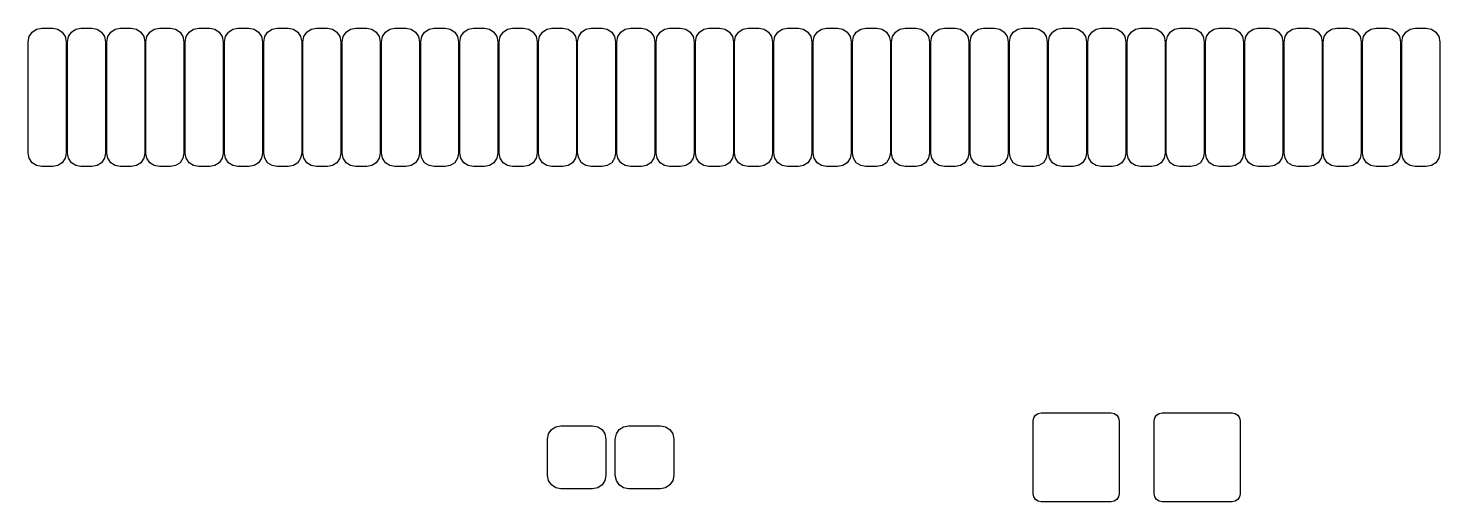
# Model space of a CAD drawing. Header units: inches. Extents: x 2.95 to 6.15, y -3.5 to -1.73.
# Drawn here: x 3.766 to 4.474, y -3.388 to -3.151 of the extents above; entities that cross this region are included whole.
import ezdxf

# ---------------------------------------------------------------- set-up
doc = ezdxf.new("R2010")
doc.units = ezdxf.units.IN
doc.header["$MEASUREMENT"] = 0
doc.layers.add('F.Mask', color=201, linetype='CONTINUOUS', true_color=0xd864ff)

msp = doc.modelspace()

# ---------------------------------------------------------------- linework, layer by layer
at = {"layer": 'F.Mask', "linetype": 'CONTINUOUS'}
for p, q in [((3.76567, -3.15768), (3.76618, -3.15509)), ((3.76567, -3.21358), (3.76567, -3.15768)), ((3.76618, -3.15509), (3.76765, -3.15289)), ((3.76765, -3.15289), (3.76985, -3.15142)), ((3.76985, -3.15142), (3.77244, -3.15091)), ((3.77244, -3.15091), (3.77795, -3.15091)), ((3.77795, -3.15091), (3.78054, -3.15142)), ((3.78054, -3.15142), (3.78274, -3.15289)), ((3.78274, -3.15289), (3.78421, -3.15509)), ((3.78421, -3.15509), (3.78472, -3.15768)), ((3.78472, -3.15768), (3.78472, -3.21358)), ((3.78535, -3.15768), (3.78587, -3.15509)), ((3.78535, -3.21358), (3.78535, -3.15768)), ((3.78587, -3.15509), (3.78734, -3.15289)), ((3.78734, -3.15289), (3.78953, -3.15142)), ((3.78953, -3.15142), (3.79213, -3.15091)), ((3.79213, -3.15091), (3.79764, -3.15091)), ((3.79764, -3.15091), (3.80023, -3.15142)), ((3.80023, -3.15142), (3.80243, -3.15289)), ((3.80243, -3.15289), (3.80389, -3.15509)), ((3.80389, -3.15509), (3.80441, -3.15768)), ((3.80441, -3.15768), (3.80441, -3.21358)), ((3.80504, -3.15768), (3.80555, -3.15509)), ((3.80504, -3.21358), (3.80504, -3.15768)), ((3.80555, -3.15509), (3.80702, -3.15289)), ((3.80702, -3.15289), (3.80922, -3.15142)), ((3.80922, -3.15142), (3.81181, -3.15091)), ((3.81181, -3.15091), (3.81732, -3.15091)), ((3.81732, -3.15091), (3.81991, -3.15142)), ((3.81991, -3.15142), (3.82211, -3.15289)), ((3.82211, -3.15289), (3.82358, -3.15509)), ((3.82358, -3.15509), (3.82409, -3.15768)), ((3.82409, -3.15768), (3.82409, -3.21358)), ((3.82472, -3.15768), (3.82524, -3.15509)), ((3.82472, -3.21358), (3.82472, -3.15768)), ((3.82524, -3.15509), (3.82671, -3.15289)), ((3.82671, -3.15289), (3.8289, -3.15142)), ((3.8289, -3.15142), (3.8315, -3.15091)), ((3.8315, -3.15091), (3.83701, -3.15091)), ((3.83701, -3.15091), (3.8396, -3.15142)), ((3.8396, -3.15142), (3.8418, -3.15289)), ((3.8418, -3.15289), (3.84326, -3.15509)), ((3.84326, -3.15509), (3.84378, -3.15768)), ((3.84378, -3.15768), (3.84378, -3.21358)), ((3.84441, -3.15768), (3.84492, -3.15509)), ((3.84441, -3.21358), (3.84441, -3.15768)), ((3.84492, -3.15509), (3.84639, -3.15289)), ((3.84639, -3.15289), (3.84859, -3.15142)), ((3.84859, -3.15142), (3.85118, -3.15091)), ((3.85118, -3.15091), (3.85669, -3.15091)), ((3.85669, -3.15091), (3.85928, -3.15142)), ((3.85928, -3.15142), (3.86148, -3.15289)), ((3.86148, -3.15289), (3.86295, -3.15509)), ((3.86295, -3.15509), (3.86346, -3.15768)), ((3.86346, -3.15768), (3.86346, -3.21358)), ((3.86409, -3.15768), (3.86461, -3.15509)), ((3.86409, -3.21358), (3.86409, -3.15768)), ((3.86461, -3.15509), (3.86608, -3.15289)), ((3.86608, -3.15289), (3.86827, -3.15142)), ((3.86827, -3.15142), (3.87087, -3.15091)), ((3.87087, -3.15091), (3.87638, -3.15091)), ((3.87638, -3.15091), (3.87897, -3.15142)), ((3.87897, -3.15142), (3.88117, -3.15289)), ((3.88117, -3.15289), (3.88263, -3.15509)), ((3.88263, -3.15509), (3.88315, -3.15768)), ((3.88315, -3.15768), (3.88315, -3.21358)), ((3.88378, -3.15768), (3.88429, -3.15509)), ((3.88378, -3.21358), (3.88378, -3.15768)), ((3.88429, -3.15509), (3.88576, -3.15289)), ((3.88576, -3.15289), (3.88796, -3.15142)), ((3.88796, -3.15142), (3.89055, -3.15091)), ((3.89055, -3.15091), (3.89606, -3.15091)), ((3.89606, -3.15091), (3.89865, -3.15142)), ((3.89865, -3.15142), (3.90085, -3.15289)), ((3.90085, -3.15289), (3.90232, -3.15509)), ((3.90232, -3.15509), (3.90283, -3.15768)), ((3.90283, -3.15768), (3.90283, -3.21358)), ((3.90346, -3.15768), (3.90398, -3.15509)), ((3.90346, -3.21358), (3.90346, -3.15768)), ((3.90398, -3.15509), (3.90545, -3.15289)), ((3.90545, -3.15289), (3.90764, -3.15142)), ((3.90764, -3.15142), (3.91024, -3.15091)), ((3.91024, -3.15091), (3.91575, -3.15091)), ((3.91575, -3.15091), (3.91834, -3.15142)), ((3.91834, -3.15142), (3.92054, -3.15289)), ((3.92054, -3.15289), (3.922, -3.15509)), ((3.922, -3.15509), (3.92252, -3.15768)), ((3.92252, -3.15768), (3.92252, -3.21358)), ((3.92315, -3.15768), (3.92367, -3.15509)), ((3.92315, -3.21358), (3.92315, -3.15768)), ((3.92367, -3.15509), (3.92513, -3.15289)), ((3.92513, -3.15289), (3.92733, -3.15142)), ((3.92733, -3.15142), (3.92992, -3.15091)), ((3.92992, -3.15091), (3.93543, -3.15091)), ((3.93543, -3.15091), (3.93802, -3.15142)), ((3.93802, -3.15142), (3.94022, -3.15289)), ((3.94022, -3.15289), (3.94169, -3.15509)), ((3.94169, -3.15509), (3.9422, -3.15768)), ((3.9422, -3.15768), (3.9422, -3.21358)), ((3.94283, -3.15768), (3.94335, -3.15509)), ((3.94283, -3.21358), (3.94283, -3.15768)), ((3.94335, -3.15509), (3.94482, -3.15289)), ((3.94482, -3.15289), (3.94701, -3.15142)), ((3.94701, -3.15142), (3.94961, -3.15091)), ((3.94961, -3.15091), (3.95512, -3.15091)), ((3.95512, -3.15091), (3.95771, -3.15142)), ((3.95771, -3.15142), (3.95991, -3.15289)), ((3.95991, -3.15289), (3.96137, -3.15509)), ((3.96137, -3.15509), (3.96189, -3.15768)), ((3.96189, -3.15768), (3.96189, -3.21358)), ((3.96252, -3.15768), (3.96304, -3.15509)), ((3.96252, -3.21358), (3.96252, -3.15768)), ((3.96304, -3.15509), (3.9645, -3.15289)), ((3.9645, -3.15289), (3.9667, -3.15142)), ((3.9667, -3.15142), (3.96929, -3.15091)), ((3.96929, -3.15091), (3.9748, -3.15091)), ((3.9748, -3.15091), (3.97739, -3.15142)), ((3.97739, -3.15142), (3.97959, -3.15289)), ((3.97959, -3.15289), (3.98106, -3.15509)), ((3.98106, -3.15509), (3.98157, -3.15768)), ((3.98157, -3.15768), (3.98157, -3.21358)), ((3.9822, -3.15768), (3.98272, -3.15509)), ((3.9822, -3.21358), (3.9822, -3.15768)), ((3.98272, -3.15509), (3.98419, -3.15289)), ((3.98419, -3.15289), (3.98638, -3.15142)), ((3.98638, -3.15142), (3.98898, -3.15091)), ((3.98898, -3.15091), (3.99449, -3.15091)), ((3.99449, -3.15091), (3.99708, -3.15142)), ((3.99708, -3.15142), (3.99928, -3.15289)), ((3.99928, -3.15289), (4.00074, -3.15509)), ((4.00074, -3.15509), (4.00126, -3.15768)), ((4.00126, -3.15768), (4.00126, -3.21358)), ((4.00189, -3.15768), (4.00241, -3.15509)), ((4.00189, -3.21358), (4.00189, -3.15768)), ((4.00241, -3.15509), (4.00387, -3.15289)), ((4.00387, -3.15289), (4.00607, -3.15142)), ((4.00607, -3.15142), (4.00866, -3.15091)), ((4.00866, -3.15091), (4.01417, -3.15091)), ((4.01417, -3.15091), (4.01676, -3.15142)), ((4.01676, -3.15142), (4.01896, -3.15289)), ((4.01896, -3.15289), (4.02043, -3.15509)), ((4.02043, -3.15509), (4.02094, -3.15768)), ((4.02094, -3.15768), (4.02094, -3.21358)), ((4.02157, -3.15768), (4.02209, -3.15509)), ((4.02157, -3.21358), (4.02157, -3.15768)), ((4.02209, -3.15509), (4.02356, -3.15289)), ((4.02356, -3.15289), (4.02576, -3.15142)), ((4.02576, -3.15142), (4.02835, -3.15091)), ((4.02835, -3.15091), (4.03386, -3.15091)), ((4.03386, -3.15091), (4.03645, -3.15142)), ((4.03645, -3.15142), (4.03865, -3.15289)), ((4.03865, -3.15289), (4.04011, -3.15509)), ((4.04011, -3.15509), (4.04063, -3.15768)), ((4.04063, -3.15768), (4.04063, -3.21358)), ((4.04126, -3.15768), (4.04178, -3.15509)), ((4.04126, -3.21358), (4.04126, -3.15768)), ((4.04178, -3.15509), (4.04324, -3.15289)), ((4.04324, -3.15289), (4.04544, -3.15142)), ((4.04544, -3.15142), (4.04803, -3.15091)), ((4.04803, -3.15091), (4.05354, -3.15091)), ((4.05354, -3.15091), (4.05613, -3.15142)), ((4.05613, -3.15142), (4.05833, -3.15289)), ((4.05833, -3.15289), (4.0598, -3.15509)), ((4.0598, -3.15509), (4.06031, -3.15768)), ((4.06031, -3.15768), (4.06031, -3.21358)), ((4.06094, -3.15768), (4.06146, -3.15509)), ((4.06094, -3.21358), (4.06094, -3.15768)), ((4.06146, -3.15509), (4.06293, -3.15289)), ((4.06293, -3.15289), (4.06513, -3.15142)), ((4.06513, -3.15142), (4.06772, -3.15091)), ((4.06772, -3.15091), (4.07323, -3.15091)), ((4.07323, -3.15091), (4.07582, -3.15142)), ((4.07582, -3.15142), (4.07802, -3.15289)), ((4.07802, -3.15289), (4.07948, -3.15509)), ((4.07948, -3.15509), (4.08, -3.15768)), ((4.08, -3.15768), (4.08, -3.21358)), ((4.08063, -3.15768), (4.08115, -3.15509)), ((4.08063, -3.21358), (4.08063, -3.15768)), ((4.08115, -3.15509), (4.08261, -3.15289)), ((4.08261, -3.15289), (4.08481, -3.15142)), ((4.08481, -3.15142), (4.0874, -3.15091)), ((4.0874, -3.15091), (4.09291, -3.15091)), ((4.09291, -3.15091), (4.0955, -3.15142)), ((4.0955, -3.15142), (4.0977, -3.15289)), ((4.0977, -3.15289), (4.09917, -3.15509)), ((4.09917, -3.15509), (4.09969, -3.15768)), ((4.09969, -3.15768), (4.09969, -3.21358)), ((4.10031, -3.15768), (4.10083, -3.15509)), ((4.10031, -3.21358), (4.10031, -3.15768)), ((4.10083, -3.15509), (4.1023, -3.15289)), ((4.1023, -3.15289), (4.1045, -3.15142)), ((4.1045, -3.15142), (4.10709, -3.15091)), ((4.10709, -3.15091), (4.1126, -3.15091)), ((4.1126, -3.15091), (4.11519, -3.15142)), ((4.11519, -3.15142), (4.11739, -3.15289)), ((4.11739, -3.15289), (4.11885, -3.15509)), ((4.11885, -3.15509), (4.11937, -3.15768)), ((4.11937, -3.15768), (4.11937, -3.21358)), ((4.12, -3.15768), (4.12052, -3.15509)), ((4.12, -3.21358), (4.12, -3.15768)), ((4.12052, -3.15509), (4.12198, -3.15289)), ((4.12198, -3.15289), (4.12418, -3.15142)), ((4.12418, -3.15142), (4.12677, -3.15091)), ((4.12677, -3.15091), (4.13228, -3.15091)), ((4.13228, -3.15091), (4.13487, -3.15142)), ((4.13487, -3.15142), (4.13707, -3.15289)), ((4.13707, -3.15289), (4.13854, -3.15509)), ((4.13854, -3.15509), (4.13906, -3.15768)), ((4.13906, -3.15768), (4.13906, -3.21358)), ((4.13969, -3.15768), (4.1402, -3.15509)), ((4.13969, -3.21358), (4.13969, -3.15768)), ((4.1402, -3.15509), (4.14167, -3.15289)), ((4.14167, -3.15289), (4.14387, -3.15142)), ((4.14387, -3.15142), (4.14646, -3.15091)), ((4.14646, -3.15091), (4.15197, -3.15091)), ((4.15197, -3.15091), (4.15456, -3.15142)), ((4.15456, -3.15142), (4.15676, -3.15289)), ((4.15676, -3.15289), (4.15822, -3.15509)), ((4.15822, -3.15509), (4.15874, -3.15768)), ((4.15874, -3.15768), (4.15874, -3.21358)), ((4.15937, -3.15768), (4.15989, -3.15509)), ((4.15937, -3.21358), (4.15937, -3.15768)), ((4.15989, -3.15509), (4.16135, -3.15289)), ((4.16135, -3.15289), (4.16355, -3.15142)), ((4.16355, -3.15142), (4.16614, -3.15091)), ((4.16614, -3.15091), (4.17165, -3.15091)), ((4.17165, -3.15091), (4.17424, -3.15142)), ((4.17424, -3.15142), (4.17644, -3.15289)), ((4.17644, -3.15289), (4.17791, -3.15509)), ((4.17791, -3.15509), (4.17843, -3.15768)), ((4.17843, -3.15768), (4.17843, -3.21358)), ((4.17906, -3.15768), (4.17957, -3.15509)), ((4.17906, -3.21358), (4.17906, -3.15768)), ((4.17957, -3.15509), (4.18104, -3.15289)), ((4.18104, -3.15289), (4.18324, -3.15142)), ((4.18324, -3.15142), (4.18583, -3.15091)), ((4.18583, -3.15091), (4.19134, -3.15091)), ((4.19134, -3.15091), (4.19393, -3.15142)), ((4.19393, -3.15142), (4.19613, -3.15289)), ((4.19613, -3.15289), (4.19759, -3.15509)), ((4.19759, -3.15509), (4.19811, -3.15768)), ((4.19811, -3.15768), (4.19811, -3.21358)), ((4.19874, -3.15768), (4.19926, -3.15509)), ((4.19874, -3.21358), (4.19874, -3.15768)), ((4.19926, -3.15509), (4.20072, -3.15289)), ((4.20072, -3.15289), (4.20292, -3.15142)), ((4.20292, -3.15142), (4.20551, -3.15091)), ((4.20551, -3.15091), (4.21102, -3.15091)), ((4.21102, -3.15091), (4.21362, -3.15142)), ((4.21362, -3.15142), (4.21581, -3.15289)), ((4.21581, -3.15289), (4.21728, -3.15509)), ((4.21728, -3.15509), (4.2178, -3.15768)), ((4.2178, -3.15768), (4.2178, -3.21358)), ((4.21843, -3.15768), (4.21894, -3.15509)), ((4.21843, -3.21358), (4.21843, -3.15768)), ((4.21894, -3.15509), (4.22041, -3.15289)), ((4.22041, -3.15289), (4.22261, -3.15142)), ((4.22261, -3.15142), (4.2252, -3.15091)), ((4.2252, -3.15091), (4.23071, -3.15091)), ((4.23071, -3.15091), (4.2333, -3.15142)), ((4.2333, -3.15142), (4.2355, -3.15289)), ((4.2355, -3.15289), (4.23696, -3.15509)), ((4.23696, -3.15509), (4.23748, -3.15768)), ((4.23748, -3.15768), (4.23748, -3.21358)), ((4.23811, -3.15768), (4.23863, -3.15509)), ((4.23811, -3.21358), (4.23811, -3.15768)), ((4.23863, -3.15509), (4.24009, -3.15289)), ((4.24009, -3.15289), (4.24229, -3.15142)), ((4.24229, -3.15142), (4.24488, -3.15091)), ((4.24488, -3.15091), (4.25039, -3.15091)), ((4.25039, -3.15091), (4.25299, -3.15142)), ((4.25299, -3.15142), (4.25518, -3.15289)), ((4.25518, -3.15289), (4.25665, -3.15509)), ((4.25665, -3.15509), (4.25717, -3.15768)), ((4.25717, -3.15768), (4.25717, -3.21358)), ((4.2578, -3.15768), (4.25831, -3.15509)), ((4.2578, -3.21358), (4.2578, -3.15768)), ((4.25831, -3.15509), (4.25978, -3.15289)), ((4.25978, -3.15289), (4.26198, -3.15142)), ((4.26198, -3.15142), (4.26457, -3.15091)), ((4.26457, -3.15091), (4.27008, -3.15091)), ((4.27008, -3.15091), (4.27267, -3.15142)), ((4.27267, -3.15142), (4.27487, -3.15289)), ((4.27487, -3.15289), (4.27633, -3.15509)), ((4.27633, -3.15509), (4.27685, -3.15768)), ((4.27685, -3.15768), (4.27685, -3.21358)), ((4.27748, -3.15768), (4.278, -3.15509)), ((4.27748, -3.21358), (4.27748, -3.15768)), ((4.278, -3.15509), (4.27946, -3.15289)), ((4.27946, -3.15289), (4.28166, -3.15142)), ((4.28166, -3.15142), (4.28425, -3.15091)), ((4.28425, -3.15091), (4.28976, -3.15091)), ((4.28976, -3.15091), (4.29236, -3.15142)), ((4.29236, -3.15142), (4.29455, -3.15289)), ((4.29455, -3.15289), (4.29602, -3.15509)), ((4.29602, -3.15509), (4.29654, -3.15768)), ((4.29654, -3.15768), (4.29654, -3.21358)), ((4.29717, -3.15768), (4.29768, -3.15509)), ((4.29717, -3.21358), (4.29717, -3.15768)), ((4.29768, -3.15509), (4.29915, -3.15289)), ((4.29915, -3.15289), (4.30135, -3.15142)), ((4.30135, -3.15142), (4.30394, -3.15091)), ((4.30394, -3.15091), (4.30945, -3.15091)), ((4.30945, -3.15091), (4.31204, -3.15142)), ((4.31204, -3.15142), (4.31424, -3.15289)), ((4.31424, -3.15289), (4.3157, -3.15509)), ((4.3157, -3.15509), (4.31622, -3.15768)), ((4.31622, -3.15768), (4.31622, -3.21358)), ((4.31685, -3.15768), (4.31737, -3.15509)), ((4.31685, -3.21358), (4.31685, -3.15768)), ((4.31737, -3.15509), (4.31883, -3.15289)), ((4.31883, -3.15289), (4.32103, -3.15142)), ((4.32103, -3.15142), (4.32362, -3.15091)), ((4.32362, -3.15091), (4.32913, -3.15091)), ((4.32913, -3.15091), (4.33173, -3.15142)), ((4.33173, -3.15142), (4.33392, -3.15289)), ((4.33392, -3.15289), (4.33539, -3.15509)), ((4.33539, -3.15509), (4.33591, -3.15768)), ((4.33591, -3.15768), (4.33591, -3.21358)), ((4.33654, -3.15768), (4.33705, -3.15509)), ((4.33654, -3.21358), (4.33654, -3.15768)), ((4.33705, -3.15509), (4.33852, -3.15289)), ((4.33852, -3.15289), (4.34072, -3.15142)), ((4.34072, -3.15142), (4.34331, -3.15091)), ((4.34331, -3.15091), (4.34882, -3.15091)), ((4.34882, -3.15091), (4.35141, -3.15142)), ((4.35141, -3.15142), (4.35361, -3.15289)), ((4.35361, -3.15289), (4.35508, -3.15509)), ((4.35508, -3.15509), (4.35559, -3.15768)), ((4.35559, -3.15768), (4.35559, -3.21358)), ((4.35622, -3.15768), (4.35674, -3.15509)), ((4.35622, -3.21358), (4.35622, -3.15768)), ((4.35674, -3.15509), (4.3582, -3.15289)), ((4.3582, -3.15289), (4.3604, -3.15142)), ((4.3604, -3.15142), (4.36299, -3.15091)), ((4.36299, -3.15091), (4.3685, -3.15091)), ((4.3685, -3.15091), (4.3711, -3.15142)), ((4.3711, -3.15142), (4.37329, -3.15289)), ((4.37329, -3.15289), (4.37476, -3.15509)), ((4.37476, -3.15509), (4.37528, -3.15768)), ((4.37528, -3.15768), (4.37528, -3.21358)), ((4.37591, -3.15768), (4.37642, -3.15509)), ((4.37591, -3.21358), (4.37591, -3.15768)), ((4.37642, -3.15509), (4.37789, -3.15289)), ((4.37789, -3.15289), (4.38009, -3.15142)), ((4.38009, -3.15142), (4.38268, -3.15091)), ((4.38268, -3.15091), (4.38819, -3.15091)), ((4.38819, -3.15091), (4.39078, -3.15142)), ((4.39078, -3.15142), (4.39298, -3.15289)), ((4.39298, -3.15289), (4.39445, -3.15509)), ((4.39445, -3.15509), (4.39496, -3.15768)), ((4.39496, -3.15768), (4.39496, -3.21358)), ((4.39559, -3.15768), (4.39611, -3.15509)), ((4.39559, -3.21358), (4.39559, -3.15768)), ((4.39611, -3.15509), (4.39757, -3.15289)), ((4.39757, -3.15289), (4.39977, -3.15142)), ((4.39977, -3.15142), (4.40236, -3.15091)), ((4.40236, -3.15091), (4.40787, -3.15091)), ((4.40787, -3.15091), (4.41047, -3.15142)), ((4.41047, -3.15142), (4.41266, -3.15289)), ((4.41266, -3.15289), (4.41413, -3.15509)), ((4.41413, -3.15509), (4.41465, -3.15768)), ((4.41465, -3.15768), (4.41465, -3.21358)), ((4.41528, -3.15768), (4.41579, -3.15509)), ((4.41528, -3.21358), (4.41528, -3.15768)), ((4.41579, -3.15509), (4.41726, -3.15289)), ((4.41726, -3.15289), (4.41946, -3.15142)), ((4.41946, -3.15142), (4.42205, -3.15091)), ((4.42205, -3.15091), (4.42756, -3.15091)), ((4.42756, -3.15091), (4.43015, -3.15142)), ((4.43015, -3.15142), (4.43235, -3.15289)), ((4.43235, -3.15289), (4.43382, -3.15509)), ((4.43382, -3.15509), (4.43433, -3.15768)), ((4.43433, -3.15768), (4.43433, -3.21358)), ((4.43496, -3.15768), (4.43548, -3.15509)), ((4.43496, -3.21358), (4.43496, -3.15768)), ((4.43548, -3.15509), (4.43694, -3.15289)), ((4.43694, -3.15289), (4.43914, -3.15142)), ((4.43914, -3.15142), (4.44173, -3.15091)), ((4.44173, -3.15091), (4.44724, -3.15091)), ((4.44724, -3.15091), (4.44984, -3.15142)), ((4.44984, -3.15142), (4.45203, -3.15289)), ((4.45203, -3.15289), (4.4535, -3.15509)), ((4.4535, -3.15509), (4.45402, -3.15768)), ((4.45402, -3.15768), (4.45402, -3.21358)), ((4.45465, -3.15768), (4.45516, -3.15509)), ((4.45465, -3.21358), (4.45465, -3.15768)), ((4.45516, -3.15509), (4.45663, -3.15289)), ((4.45663, -3.15289), (4.45883, -3.15142)), ((4.45883, -3.15142), (4.46142, -3.15091)), ((4.46142, -3.15091), (4.46693, -3.15091)), ((4.46693, -3.15091), (4.46952, -3.15142)), ((4.46952, -3.15142), (4.47172, -3.15289)), ((4.47172, -3.15289), (4.47319, -3.15509)), ((4.47319, -3.15509), (4.4737, -3.15768)), ((4.4737, -3.15768), (4.4737, -3.21358)), ((3.76618, -3.21617), (3.76567, -3.21358)), ((3.78472, -3.21358), (3.78421, -3.21617)), ((3.78587, -3.21617), (3.78535, -3.21358)), ((3.80441, -3.21358), (3.80389, -3.21617)), ((3.80555, -3.21617), (3.80504, -3.21358)), ((3.82409, -3.21358), (3.82358, -3.21617)), ((3.82524, -3.21617), (3.82472, -3.21358)), ((3.84378, -3.21358), (3.84326, -3.21617)), ((3.84492, -3.21617), (3.84441, -3.21358)), ((3.86346, -3.21358), (3.86295, -3.21617)), ((3.86461, -3.21617), (3.86409, -3.21358)), ((3.88315, -3.21358), (3.88263, -3.21617)), ((3.88429, -3.21617), (3.88378, -3.21358)), ((3.90283, -3.21358), (3.90232, -3.21617)), ((3.90398, -3.21617), (3.90346, -3.21358)), ((3.92252, -3.21358), (3.922, -3.21617)), ((3.92367, -3.21617), (3.92315, -3.21358)), ((3.9422, -3.21358), (3.94169, -3.21617)), ((3.94335, -3.21617), (3.94283, -3.21358)), ((3.96189, -3.21358), (3.96137, -3.21617)), ((3.96304, -3.21617), (3.96252, -3.21358)), ((3.98157, -3.21358), (3.98106, -3.21617)), ((3.98272, -3.21617), (3.9822, -3.21358)), ((4.00126, -3.21358), (4.00074, -3.21617)), ((4.00241, -3.21617), (4.00189, -3.21358)), ((4.02094, -3.21358), (4.02043, -3.21617)), ((4.02209, -3.21617), (4.02157, -3.21358)), ((4.04063, -3.21358), (4.04011, -3.21617)), ((4.04178, -3.21617), (4.04126, -3.21358)), ((4.06031, -3.21358), (4.0598, -3.21617)), ((4.06146, -3.21617), (4.06094, -3.21358)), ((4.08, -3.21358), (4.07948, -3.21617)), ((4.08115, -3.21617), (4.08063, -3.21358)), ((4.09969, -3.21358), (4.09917, -3.21617)), ((4.10083, -3.21617), (4.10031, -3.21358)), ((4.11937, -3.21358), (4.11885, -3.21617)), ((4.12052, -3.21617), (4.12, -3.21358)), ((4.13906, -3.21358), (4.13854, -3.21617)), ((4.1402, -3.21617), (4.13969, -3.21358)), ((4.15874, -3.21358), (4.15822, -3.21617)), ((4.15989, -3.21617), (4.15937, -3.21358)), ((4.17843, -3.21358), (4.17791, -3.21617)), ((4.17957, -3.21617), (4.17906, -3.21358)), ((4.19811, -3.21358), (4.19759, -3.21617)), ((4.19926, -3.21617), (4.19874, -3.21358)), ((4.2178, -3.21358), (4.21728, -3.21617)), ((4.21894, -3.21617), (4.21843, -3.21358)), ((4.23748, -3.21358), (4.23696, -3.21617)), ((4.23863, -3.21617), (4.23811, -3.21358)), ((4.25717, -3.21358), (4.25665, -3.21617)), ((4.25831, -3.21617), (4.2578, -3.21358)), ((4.27685, -3.21358), (4.27633, -3.21617)), ((4.278, -3.21617), (4.27748, -3.21358)), ((4.29654, -3.21358), (4.29602, -3.21617)), ((4.29768, -3.21617), (4.29717, -3.21358)), ((4.31622, -3.21358), (4.3157, -3.21617)), ((4.31737, -3.21617), (4.31685, -3.21358)), ((4.33591, -3.21358), (4.33539, -3.21617)), ((4.33705, -3.21617), (4.33654, -3.21358)), ((4.35559, -3.21358), (4.35508, -3.21617)), ((4.35674, -3.21617), (4.35622, -3.21358)), ((4.37528, -3.21358), (4.37476, -3.21617)), ((4.37642, -3.21617), (4.37591, -3.21358)), ((4.39496, -3.21358), (4.39445, -3.21617)), ((4.39611, -3.21617), (4.39559, -3.21358)), ((4.41465, -3.21358), (4.41413, -3.21617)), ((4.41579, -3.21617), (4.41528, -3.21358)), ((4.43433, -3.21358), (4.43382, -3.21617)), ((4.43548, -3.21617), (4.43496, -3.21358)), ((4.45402, -3.21358), (4.4535, -3.21617)), ((4.45516, -3.21617), (4.45465, -3.21358)), ((4.4737, -3.21358), (4.47319, -3.21617)), ((3.76765, -3.21837), (3.76618, -3.21617)), ((3.76985, -3.21984), (3.76765, -3.21837)), ((3.77244, -3.22035), (3.76985, -3.21984)), ((3.77795, -3.22035), (3.77244, -3.22035)), ((3.78054, -3.21984), (3.77795, -3.22035)), ((3.78274, -3.21837), (3.78054, -3.21984)), ((3.78421, -3.21617), (3.78274, -3.21837)), ((3.78734, -3.21837), (3.78587, -3.21617)), ((3.78953, -3.21984), (3.78734, -3.21837)), ((3.79213, -3.22035), (3.78953, -3.21984)), ((3.79764, -3.22035), (3.79213, -3.22035)), ((3.80023, -3.21984), (3.79764, -3.22035)), ((3.80243, -3.21837), (3.80023, -3.21984)), ((3.80389, -3.21617), (3.80243, -3.21837)), ((3.80702, -3.21837), (3.80555, -3.21617)), ((3.80922, -3.21984), (3.80702, -3.21837)), ((3.81181, -3.22035), (3.80922, -3.21984)), ((3.81732, -3.22035), (3.81181, -3.22035)), ((3.81991, -3.21984), (3.81732, -3.22035)), ((3.82211, -3.21837), (3.81991, -3.21984)), ((3.82358, -3.21617), (3.82211, -3.21837)), ((3.82671, -3.21837), (3.82524, -3.21617)), ((3.8289, -3.21984), (3.82671, -3.21837)), ((3.8315, -3.22035), (3.8289, -3.21984)), ((3.83701, -3.22035), (3.8315, -3.22035)), ((3.8396, -3.21984), (3.83701, -3.22035)), ((3.8418, -3.21837), (3.8396, -3.21984)), ((3.84326, -3.21617), (3.8418, -3.21837)), ((3.84639, -3.21837), (3.84492, -3.21617)), ((3.84859, -3.21984), (3.84639, -3.21837)), ((3.85118, -3.22035), (3.84859, -3.21984)), ((3.85669, -3.22035), (3.85118, -3.22035)), ((3.85928, -3.21984), (3.85669, -3.22035)), ((3.86148, -3.21837), (3.85928, -3.21984)), ((3.86295, -3.21617), (3.86148, -3.21837)), ((3.86608, -3.21837), (3.86461, -3.21617)), ((3.86827, -3.21984), (3.86608, -3.21837)), ((3.87087, -3.22035), (3.86827, -3.21984)), ((3.87638, -3.22035), (3.87087, -3.22035)), ((3.87897, -3.21984), (3.87638, -3.22035)), ((3.88117, -3.21837), (3.87897, -3.21984)), ((3.88263, -3.21617), (3.88117, -3.21837)), ((3.88576, -3.21837), (3.88429, -3.21617)), ((3.88796, -3.21984), (3.88576, -3.21837)), ((3.89055, -3.22035), (3.88796, -3.21984)), ((3.89606, -3.22035), (3.89055, -3.22035)), ((3.89865, -3.21984), (3.89606, -3.22035)), ((3.90085, -3.21837), (3.89865, -3.21984)), ((3.90232, -3.21617), (3.90085, -3.21837)), ((3.90545, -3.21837), (3.90398, -3.21617)), ((3.90764, -3.21984), (3.90545, -3.21837)), ((3.91024, -3.22035), (3.90764, -3.21984)), ((3.91575, -3.22035), (3.91024, -3.22035)), ((3.91834, -3.21984), (3.91575, -3.22035)), ((3.92054, -3.21837), (3.91834, -3.21984)), ((3.922, -3.21617), (3.92054, -3.21837)), ((3.92513, -3.21837), (3.92367, -3.21617)), ((3.92733, -3.21984), (3.92513, -3.21837)), ((3.92992, -3.22035), (3.92733, -3.21984)), ((3.93543, -3.22035), (3.92992, -3.22035)), ((3.93802, -3.21984), (3.93543, -3.22035)), ((3.94022, -3.21837), (3.93802, -3.21984)), ((3.94169, -3.21617), (3.94022, -3.21837)), ((3.94482, -3.21837), (3.94335, -3.21617)), ((3.94701, -3.21984), (3.94482, -3.21837)), ((3.94961, -3.22035), (3.94701, -3.21984)), ((3.95512, -3.22035), (3.94961, -3.22035)), ((3.95771, -3.21984), (3.95512, -3.22035)), ((3.95991, -3.21837), (3.95771, -3.21984)), ((3.96137, -3.21617), (3.95991, -3.21837)), ((3.9645, -3.21837), (3.96304, -3.21617)), ((3.9667, -3.21984), (3.9645, -3.21837)), ((3.96929, -3.22035), (3.9667, -3.21984)), ((3.9748, -3.22035), (3.96929, -3.22035)), ((3.97739, -3.21984), (3.9748, -3.22035)), ((3.97959, -3.21837), (3.97739, -3.21984)), ((3.98106, -3.21617), (3.97959, -3.21837)), ((3.98419, -3.21837), (3.98272, -3.21617)), ((3.98638, -3.21984), (3.98419, -3.21837)), ((3.98898, -3.22035), (3.98638, -3.21984)), ((3.99449, -3.22035), (3.98898, -3.22035)), ((3.99708, -3.21984), (3.99449, -3.22035)), ((3.99928, -3.21837), (3.99708, -3.21984)), ((4.00074, -3.21617), (3.99928, -3.21837)), ((4.00387, -3.21837), (4.00241, -3.21617)), ((4.00607, -3.21984), (4.00387, -3.21837)), ((4.00866, -3.22035), (4.00607, -3.21984)), ((4.01417, -3.22035), (4.00866, -3.22035)), ((4.01676, -3.21984), (4.01417, -3.22035)), ((4.01896, -3.21837), (4.01676, -3.21984)), ((4.02043, -3.21617), (4.01896, -3.21837)), ((4.02356, -3.21837), (4.02209, -3.21617)), ((4.02576, -3.21984), (4.02356, -3.21837)), ((4.02835, -3.22035), (4.02576, -3.21984)), ((4.03386, -3.22035), (4.02835, -3.22035)), ((4.03645, -3.21984), (4.03386, -3.22035)), ((4.03865, -3.21837), (4.03645, -3.21984)), ((4.04011, -3.21617), (4.03865, -3.21837)), ((4.04324, -3.21837), (4.04178, -3.21617)), ((4.04544, -3.21984), (4.04324, -3.21837)), ((4.04803, -3.22035), (4.04544, -3.21984)), ((4.05354, -3.22035), (4.04803, -3.22035)), ((4.05613, -3.21984), (4.05354, -3.22035)), ((4.05833, -3.21837), (4.05613, -3.21984)), ((4.0598, -3.21617), (4.05833, -3.21837)), ((4.06293, -3.21837), (4.06146, -3.21617)), ((4.06513, -3.21984), (4.06293, -3.21837)), ((4.06772, -3.22035), (4.06513, -3.21984)), ((4.07323, -3.22035), (4.06772, -3.22035)), ((4.07582, -3.21984), (4.07323, -3.22035)), ((4.07802, -3.21837), (4.07582, -3.21984)), ((4.07948, -3.21617), (4.07802, -3.21837)), ((4.08261, -3.21837), (4.08115, -3.21617)), ((4.08481, -3.21984), (4.08261, -3.21837)), ((4.0874, -3.22035), (4.08481, -3.21984)), ((4.09291, -3.22035), (4.0874, -3.22035)), ((4.0955, -3.21984), (4.09291, -3.22035)), ((4.0977, -3.21837), (4.0955, -3.21984)), ((4.09917, -3.21617), (4.0977, -3.21837)), ((4.1023, -3.21837), (4.10083, -3.21617)), ((4.1045, -3.21984), (4.1023, -3.21837)), ((4.10709, -3.22035), (4.1045, -3.21984)), ((4.1126, -3.22035), (4.10709, -3.22035)), ((4.11519, -3.21984), (4.1126, -3.22035)), ((4.11739, -3.21837), (4.11519, -3.21984)), ((4.11885, -3.21617), (4.11739, -3.21837)), ((4.12198, -3.21837), (4.12052, -3.21617)), ((4.12418, -3.21984), (4.12198, -3.21837)), ((4.12677, -3.22035), (4.12418, -3.21984)), ((4.13228, -3.22035), (4.12677, -3.22035)), ((4.13487, -3.21984), (4.13228, -3.22035)), ((4.13707, -3.21837), (4.13487, -3.21984)), ((4.13854, -3.21617), (4.13707, -3.21837)), ((4.14167, -3.21837), (4.1402, -3.21617)), ((4.14387, -3.21984), (4.14167, -3.21837)), ((4.14646, -3.22035), (4.14387, -3.21984)), ((4.15197, -3.22035), (4.14646, -3.22035)), ((4.15456, -3.21984), (4.15197, -3.22035)), ((4.15676, -3.21837), (4.15456, -3.21984)), ((4.15822, -3.21617), (4.15676, -3.21837)), ((4.16135, -3.21837), (4.15989, -3.21617)), ((4.16355, -3.21984), (4.16135, -3.21837)), ((4.16614, -3.22035), (4.16355, -3.21984)), ((4.17165, -3.22035), (4.16614, -3.22035)), ((4.17424, -3.21984), (4.17165, -3.22035)), ((4.17644, -3.21837), (4.17424, -3.21984)), ((4.17791, -3.21617), (4.17644, -3.21837)), ((4.18104, -3.21837), (4.17957, -3.21617)), ((4.18324, -3.21984), (4.18104, -3.21837)), ((4.18583, -3.22035), (4.18324, -3.21984)), ((4.19134, -3.22035), (4.18583, -3.22035)), ((4.19393, -3.21984), (4.19134, -3.22035)), ((4.19613, -3.21837), (4.19393, -3.21984)), ((4.19759, -3.21617), (4.19613, -3.21837)), ((4.20072, -3.21837), (4.19926, -3.21617)), ((4.20292, -3.21984), (4.20072, -3.21837)), ((4.20551, -3.22035), (4.20292, -3.21984)), ((4.21102, -3.22035), (4.20551, -3.22035)), ((4.21362, -3.21984), (4.21102, -3.22035)), ((4.21581, -3.21837), (4.21362, -3.21984)), ((4.21728, -3.21617), (4.21581, -3.21837)), ((4.22041, -3.21837), (4.21894, -3.21617)), ((4.22261, -3.21984), (4.22041, -3.21837)), ((4.2252, -3.22035), (4.22261, -3.21984)), ((4.23071, -3.22035), (4.2252, -3.22035)), ((4.2333, -3.21984), (4.23071, -3.22035)), ((4.2355, -3.21837), (4.2333, -3.21984)), ((4.23696, -3.21617), (4.2355, -3.21837)), ((4.24009, -3.21837), (4.23863, -3.21617)), ((4.24229, -3.21984), (4.24009, -3.21837)), ((4.24488, -3.22035), (4.24229, -3.21984)), ((4.25039, -3.22035), (4.24488, -3.22035)), ((4.25299, -3.21984), (4.25039, -3.22035)), ((4.25518, -3.21837), (4.25299, -3.21984)), ((4.25665, -3.21617), (4.25518, -3.21837)), ((4.25978, -3.21837), (4.25831, -3.21617)), ((4.26198, -3.21984), (4.25978, -3.21837)), ((4.26457, -3.22035), (4.26198, -3.21984)), ((4.27008, -3.22035), (4.26457, -3.22035)), ((4.27267, -3.21984), (4.27008, -3.22035)), ((4.27487, -3.21837), (4.27267, -3.21984)), ((4.27633, -3.21617), (4.27487, -3.21837)), ((4.27946, -3.21837), (4.278, -3.21617)), ((4.28166, -3.21984), (4.27946, -3.21837)), ((4.28425, -3.22035), (4.28166, -3.21984)), ((4.28976, -3.22035), (4.28425, -3.22035)), ((4.29236, -3.21984), (4.28976, -3.22035)), ((4.29455, -3.21837), (4.29236, -3.21984)), ((4.29602, -3.21617), (4.29455, -3.21837)), ((4.29915, -3.21837), (4.29768, -3.21617)), ((4.30135, -3.21984), (4.29915, -3.21837)), ((4.30394, -3.22035), (4.30135, -3.21984)), ((4.30945, -3.22035), (4.30394, -3.22035)), ((4.31204, -3.21984), (4.30945, -3.22035)), ((4.31424, -3.21837), (4.31204, -3.21984)), ((4.3157, -3.21617), (4.31424, -3.21837)), ((4.31883, -3.21837), (4.31737, -3.21617)), ((4.32103, -3.21984), (4.31883, -3.21837)), ((4.32362, -3.22035), (4.32103, -3.21984)), ((4.32913, -3.22035), (4.32362, -3.22035)), ((4.33173, -3.21984), (4.32913, -3.22035)), ((4.33392, -3.21837), (4.33173, -3.21984)), ((4.33539, -3.21617), (4.33392, -3.21837)), ((4.33852, -3.21837), (4.33705, -3.21617)), ((4.34072, -3.21984), (4.33852, -3.21837)), ((4.34331, -3.22035), (4.34072, -3.21984)), ((4.34882, -3.22035), (4.34331, -3.22035)), ((4.35141, -3.21984), (4.34882, -3.22035)), ((4.35361, -3.21837), (4.35141, -3.21984)), ((4.35508, -3.21617), (4.35361, -3.21837)), ((4.3582, -3.21837), (4.35674, -3.21617)), ((4.3604, -3.21984), (4.3582, -3.21837)), ((4.36299, -3.22035), (4.3604, -3.21984)), ((4.3685, -3.22035), (4.36299, -3.22035)), ((4.3711, -3.21984), (4.3685, -3.22035)), ((4.37329, -3.21837), (4.3711, -3.21984)), ((4.37476, -3.21617), (4.37329, -3.21837)), ((4.37789, -3.21837), (4.37642, -3.21617)), ((4.38009, -3.21984), (4.37789, -3.21837)), ((4.38268, -3.22035), (4.38009, -3.21984)), ((4.38819, -3.22035), (4.38268, -3.22035)), ((4.39078, -3.21984), (4.38819, -3.22035)), ((4.39298, -3.21837), (4.39078, -3.21984)), ((4.39445, -3.21617), (4.39298, -3.21837)), ((4.39757, -3.21837), (4.39611, -3.21617)), ((4.39977, -3.21984), (4.39757, -3.21837)), ((4.40236, -3.22035), (4.39977, -3.21984)), ((4.40787, -3.22035), (4.40236, -3.22035)), ((4.41047, -3.21984), (4.40787, -3.22035)), ((4.41266, -3.21837), (4.41047, -3.21984)), ((4.41413, -3.21617), (4.41266, -3.21837)), ((4.41726, -3.21837), (4.41579, -3.21617)), ((4.41946, -3.21984), (4.41726, -3.21837)), ((4.42205, -3.22035), (4.41946, -3.21984)), ((4.42756, -3.22035), (4.42205, -3.22035)), ((4.43015, -3.21984), (4.42756, -3.22035)), ((4.43235, -3.21837), (4.43015, -3.21984)), ((4.43382, -3.21617), (4.43235, -3.21837)), ((4.43694, -3.21837), (4.43548, -3.21617)), ((4.43914, -3.21984), (4.43694, -3.21837)), ((4.44173, -3.22035), (4.43914, -3.21984)), ((4.44724, -3.22035), (4.44173, -3.22035)), ((4.44984, -3.21984), (4.44724, -3.22035)), ((4.45203, -3.21837), (4.44984, -3.21984)), ((4.4535, -3.21617), (4.45203, -3.21837)), ((4.45663, -3.21837), (4.45516, -3.21617)), ((4.45883, -3.21984), (4.45663, -3.21837)), ((4.46142, -3.22035), (4.45883, -3.21984)), ((4.46693, -3.22035), (4.46142, -3.22035)), ((4.46952, -3.21984), (4.46693, -3.22035)), ((4.47172, -3.21837), (4.46952, -3.21984)), ((4.47319, -3.21617), (4.47172, -3.21837)), ((4.2698, -3.34783), (4.27011, -3.3463)), ((4.2698, -3.38445), (4.2698, -3.34783)), ((4.27011, -3.3463), (4.27098, -3.345)), ((4.27098, -3.345), (4.27228, -3.34412)), ((4.27228, -3.34412), (4.27382, -3.34382)), ((4.27382, -3.34382), (4.30886, -3.34382)), ((4.30886, -3.34382), (4.3104, -3.34412)), ((4.3104, -3.34412), (4.3117, -3.345)), ((4.3117, -3.345), (4.31257, -3.3463)), ((4.31257, -3.3463), (4.31287, -3.34783)), ((4.31287, -3.34783), (4.31287, -3.38445)), ((4.33043, -3.34783), (4.33074, -3.3463)), ((4.33043, -3.38445), (4.33043, -3.34783)), ((4.33074, -3.3463), (4.33161, -3.345)), ((4.33161, -3.345), (4.33291, -3.34412)), ((4.33291, -3.34412), (4.33445, -3.34382)), ((4.33445, -3.34382), (4.36949, -3.34382)), ((4.36949, -3.34382), (4.37102, -3.34412)), ((4.37102, -3.34412), (4.37233, -3.345)), ((4.37233, -3.345), (4.3732, -3.3463)), ((4.3732, -3.3463), (4.3735, -3.34783)), ((4.3735, -3.34783), (4.3735, -3.38445)), ((4.02614, -3.35699), (4.02665, -3.35443)), ((4.02665, -3.35443), (4.0281, -3.35227)), ((4.0281, -3.35227), (4.03026, -3.35082)), ((4.03026, -3.35082), (4.03281, -3.35031)), ((4.03281, -3.35031), (4.04876, -3.35031)), ((4.04876, -3.35031), (4.05131, -3.35082)), ((4.05131, -3.35082), (4.05348, -3.35227)), ((4.05348, -3.35227), (4.05493, -3.35443)), ((4.05493, -3.35443), (4.05543, -3.35699)), ((4.06016, -3.35699), (4.06067, -3.35443)), ((4.06067, -3.35443), (4.06211, -3.35227)), ((4.06211, -3.35227), (4.06428, -3.35082)), ((4.06428, -3.35082), (4.06683, -3.35031)), ((4.06683, -3.35031), (4.08278, -3.35031)), ((4.08278, -3.35031), (4.08533, -3.35082)), ((4.08533, -3.35082), (4.08749, -3.35227)), ((4.08749, -3.35227), (4.08894, -3.35443)), ((4.08894, -3.35443), (4.08945, -3.35699)), ((4.02614, -3.3753), (4.02614, -3.35699)), ((4.05543, -3.35699), (4.05543, -3.3753)), ((4.06016, -3.3753), (4.06016, -3.35699)), ((4.08945, -3.35699), (4.08945, -3.3753)), ((4.02665, -3.37785), (4.02614, -3.3753)), ((4.05543, -3.3753), (4.05493, -3.37785)), ((4.06067, -3.37785), (4.06016, -3.3753)), ((4.08945, -3.3753), (4.08894, -3.37785)), ((4.0281, -3.38001), (4.02665, -3.37785)), ((4.03026, -3.38146), (4.0281, -3.38001)), ((4.03281, -3.38197), (4.03026, -3.38146)), ((4.04876, -3.38197), (4.03281, -3.38197)), ((4.05131, -3.38146), (4.04876, -3.38197)), ((4.05348, -3.38001), (4.05131, -3.38146)), ((4.05493, -3.37785), (4.05348, -3.38001)), ((4.06211, -3.38001), (4.06067, -3.37785)), ((4.06428, -3.38146), (4.06211, -3.38001)), ((4.06683, -3.38197), (4.06428, -3.38146)), ((4.08278, -3.38197), (4.06683, -3.38197)), ((4.08533, -3.38146), (4.08278, -3.38197)), ((4.08749, -3.38001), (4.08533, -3.38146)), ((4.08894, -3.37785), (4.08749, -3.38001)), ((4.27011, -3.38599), (4.2698, -3.38445)), ((4.27098, -3.38729), (4.27011, -3.38599)), ((4.27228, -3.38816), (4.27098, -3.38729)), ((4.27382, -3.38846), (4.27228, -3.38816)), ((4.30886, -3.38846), (4.27382, -3.38846)), ((4.3104, -3.38816), (4.30886, -3.38846)), ((4.3117, -3.38729), (4.3104, -3.38816)), ((4.31257, -3.38599), (4.3117, -3.38729)), ((4.31287, -3.38445), (4.31257, -3.38599)), ((4.33074, -3.38599), (4.33043, -3.38445)), ((4.33161, -3.38729), (4.33074, -3.38599)), ((4.33291, -3.38816), (4.33161, -3.38729)), ((4.33445, -3.38846), (4.33291, -3.38816)), ((4.36949, -3.38846), (4.33445, -3.38846)), ((4.37102, -3.38816), (4.36949, -3.38846)), ((4.37233, -3.38729), (4.37102, -3.38816)), ((4.3732, -3.38599), (4.37233, -3.38729)), ((4.3735, -3.38445), (4.3732, -3.38599))]:
    msp.add_line(p, q, dxfattribs=at)

doc.saveas('drawing.dxf')
